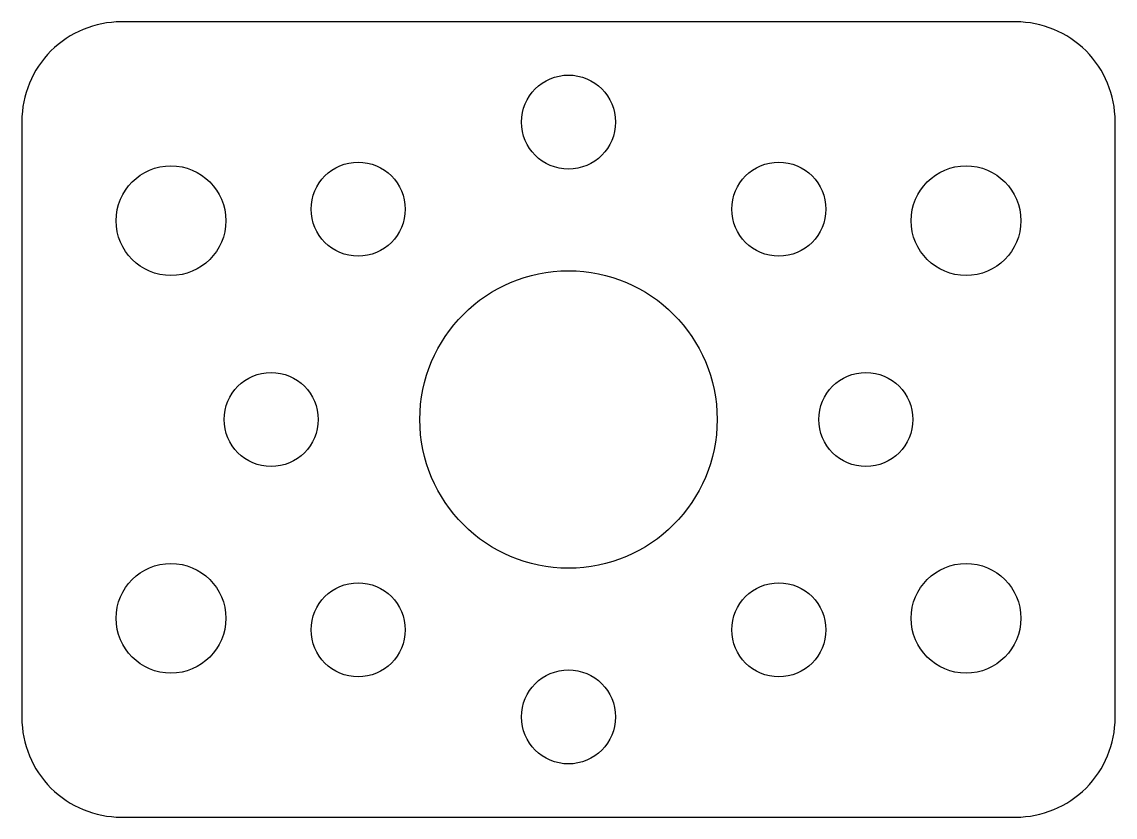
# Model space of a CAD drawing. Header units: inches. Extents: x -0.69 to 0.69, y -0.5 to 0.5.
import ezdxf

# ---------------------------------------------------------------- set-up
doc = ezdxf.new("R2010")
doc.units = ezdxf.units.IN
doc.header["$MEASUREMENT"] = 0

msp = doc.modelspace()

# ---------------------------------------------------------------- linework, layer by layer
msp.add_lwpolyline([(0.5625, -0.5, 0.414214), (0.6875, -0.375), (0.6875, 0.375, 0.414214), (0.5625, 0.5), (-0.5625, 0.5, 0.414214), (-0.6875, 0.375), (-0.6875, -0.375, 0.414214), (-0.5625, -0.5)], format="xyb", close=True)
for centre, radius in [((0, 0.374), 0.0591), ((-0.5, 0.25), 0.069), ((-0.2645, 0.2645), 0.0591), ((0.2645, 0.2645), 0.0591), ((0.5, 0.25), 0.069), ((0, 0), 0.187), ((-0.374, 0), 0.0591), ((0.374, 0), 0.0591), ((-0.5, -0.25), 0.069), ((0.5, -0.25), 0.069), ((-0.2645, -0.2645), 0.0591), ((0.2645, -0.2645), 0.0591), ((0, -0.374), 0.0591)]:
    msp.add_circle(centre, radius)

doc.saveas('drawing.dxf')
